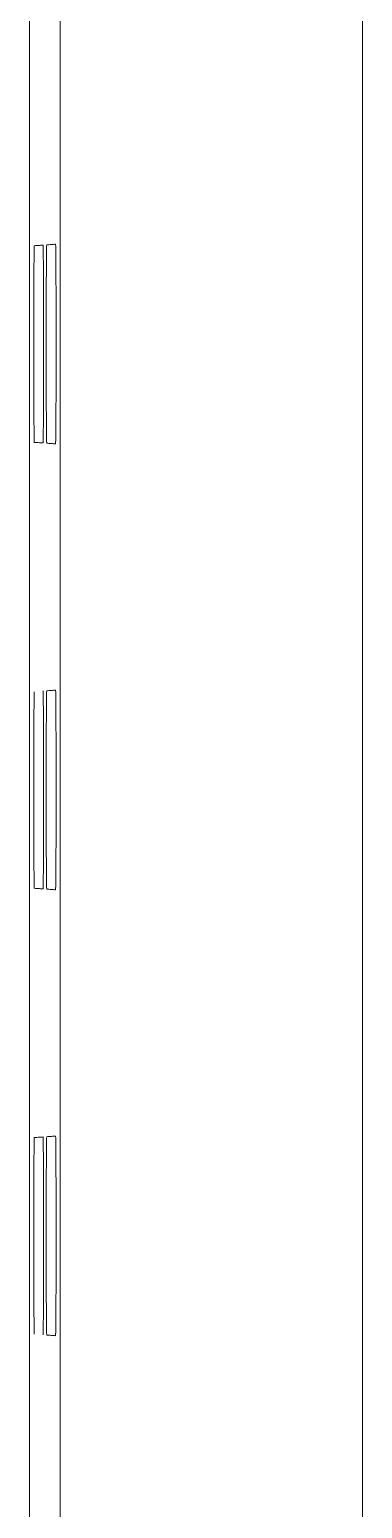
# Model space of a CAD drawing. Header units: millimetres. Extents: x -195 to 1349, y 148 to 750.
# Drawn here: x 869.84 to 873.2, y 384.49 to 399.41 of the extents above; entities that cross this region are included whole.
import ezdxf

# ---------------------------------------------------------------- set-up
doc = ezdxf.new("R2010")
doc.units = ezdxf.units.MM
doc.layers.add('4', color=7, linetype='CONTINUOUS', true_color=0xffffff)

msp = doc.modelspace()

# ---------------------------------------------------------------- linework, layer by layer
at = {"layer": '4', "color": 7, "linetype": 'Continuous', "lineweight": 18}
for p, q in [((873.2, 317.039), (873.2, 493.431)), ((870.15, 317.689), (870.15, 492.781))]:
    msp.add_line(p, q, dxfattribs=at)
for points, knots in [([(869.842, 354.485), (869.842, 354.591), (869.842, 354.698), (869.842, 371.614), (869.842, 388.425), (869.842, 422.046), (869.842, 438.856), (869.842, 455.773), (869.842, 455.879), (869.842, 455.985)], [0, 0, 0, 0, 0.003136, 0.003136, 0.5, 0.5, 0.996864, 0.996864, 1, 1, 1, 1]), ([(869.89, 395.243), (869.889, 395.243), (869.889, 395.25), (869.888, 395.269), (869.888, 395.276), (869.888, 395.295), (869.888, 395.306), (869.887, 395.331), (869.887, 395.359), (869.887, 395.392), (869.887, 395.419), (869.887, 395.429), (869.886, 395.448), (869.886, 395.458), (869.886, 395.489), (869.886, 395.511), (869.886, 395.58), (869.885, 395.63), (869.885, 395.697), (869.885, 395.711), (869.885, 395.739), (869.885, 395.753), (869.885, 395.796), (869.885, 395.825), (869.885, 395.885), (869.885, 395.916), (869.885, 395.962), (869.885, 395.978), (869.885, 396.009), (869.884, 396.025), (869.884, 396.073), (869.884, 396.138), (869.884, 396.202), (869.884, 396.267), (869.884, 396.299), (869.884, 396.348), (869.884, 396.364), (869.884, 396.397), (869.885, 396.477), (869.885, 396.554), (869.885, 396.629), (869.885, 396.644), (869.885, 396.673), (869.885, 396.688), (869.885, 396.731), (869.885, 396.759), (869.885, 396.84), (869.886, 396.89), (869.886, 396.948), (869.886, 396.959), (869.886, 396.981), (869.886, 396.991), (869.886, 397.022), (869.887, 397.042), (869.887, 397.078), (869.887, 397.094), (869.887, 397.125), (869.887, 397.139), (869.888, 397.164), (869.888, 397.186), (869.888, 397.202), (869.889, 397.214), (869.889, 397.219), (869.889, 397.226), (869.889, 397.227), (869.89, 397.227)], [0, 0, 0, 0, 0.0625, 0.0625, 0.09375, 0.09375, 0.125, 0.125, 0.15625, 0.1875, 0.1875, 0.203125, 0.203125, 0.21875, 0.21875, 0.25, 0.25, 0.3125, 0.3125, 0.328125, 0.328125, 0.34375, 0.34375, 0.375, 0.375, 0.40625, 0.40625, 0.421875, 0.421875, 0.4375, 0.4375, 0.46875, 0.5, 0.5, 0.53125, 0.53125, 0.546875, 0.546875, 0.5625, 0.625, 0.625, 0.640625, 0.640625, 0.65625, 0.65625, 0.6875, 0.6875, 0.75, 0.75, 0.765625, 0.765625, 0.78125, 0.78125, 0.8125, 0.8125, 0.84375, 0.84375, 0.875, 0.875, 0.90625, 0.9375, 0.9375, 0.96875, 0.96875, 1, 1, 1, 1]), ([(869.979, 397.234), (869.967, 397.233), (869.955, 397.232), (869.934, 397.23), (869.925, 397.23), (869.907, 397.229), (869.898, 397.228), (869.89, 397.227)], [0, 0, 0, 0, 0.406541, 0.406541, 0.703271, 0.703271, 1, 1, 1, 1]), ([(869.979, 397.234), (869.979, 397.234), (869.979, 397.227), (869.98, 397.208), (869.98, 397.2), (869.98, 397.186), (869.98, 397.181), (869.981, 397.17), (869.981, 397.164), (869.981, 397.145), (869.981, 397.117), (869.981, 397.084), (869.982, 397.057), (869.982, 397.047), (869.982, 397.028), (869.982, 397.018), (869.982, 396.986), (869.982, 396.964), (869.983, 396.895), (869.983, 396.845), (869.983, 396.777), (869.983, 396.763), (869.983, 396.735), (869.983, 396.721), (869.983, 396.677), (869.983, 396.648), (869.984, 396.588), (869.984, 396.557), (869.984, 396.51), (869.984, 396.495), (869.984, 396.463), (869.984, 396.447), (869.984, 396.398), (869.984, 396.334), (869.984, 396.269), (869.984, 396.204), (869.984, 396.171), (869.984, 396.122), (869.984, 396.106), (869.984, 396.073), (869.984, 395.992), (869.984, 395.915), (869.984, 395.839), (869.983, 395.824), (869.983, 395.794), (869.983, 395.78), (869.983, 395.736), (869.983, 395.708), (869.983, 395.627), (869.983, 395.577), (869.982, 395.518), (869.982, 395.507), (869.982, 395.485), (869.982, 395.474), (869.982, 395.443), (869.982, 395.424), (869.981, 395.388), (869.981, 395.371), (869.981, 395.34), (869.981, 395.326), (869.981, 395.301), (869.98, 395.279), (869.98, 395.263), (869.98, 395.25), (869.979, 395.245), (869.979, 395.239), (869.979, 395.237), (869.979, 395.237)], [0, 0, 0, 0, 0.0625, 0.0625, 0.09375, 0.09375, 0.109375, 0.109375, 0.125, 0.125, 0.15625, 0.1875, 0.1875, 0.203125, 0.203125, 0.21875, 0.21875, 0.25, 0.25, 0.3125, 0.3125, 0.328125, 0.328125, 0.34375, 0.34375, 0.375, 0.375, 0.40625, 0.40625, 0.421875, 0.421875, 0.4375, 0.4375, 0.46875, 0.5, 0.5, 0.53125, 0.53125, 0.546875, 0.546875, 0.5625, 0.625, 0.625, 0.640625, 0.640625, 0.65625, 0.65625, 0.6875, 0.6875, 0.75, 0.75, 0.765625, 0.765625, 0.78125, 0.78125, 0.8125, 0.8125, 0.84375, 0.84375, 0.875, 0.875, 0.90625, 0.9375, 0.9375, 0.96875, 0.96875, 1, 1, 1, 1]), ([(870.015, 395.234), (870.015, 395.235), (870.015, 395.241), (870.014, 395.26), (870.014, 395.268), (870.014, 395.287), (870.013, 395.298), (870.013, 395.323), (870.013, 395.351), (870.013, 395.385), (870.012, 395.412), (870.012, 395.421), (870.012, 395.441), (870.012, 395.451), (870.012, 395.483), (870.012, 395.505), (870.011, 395.574), (870.011, 395.624), (870.011, 395.692), (870.011, 395.706), (870.011, 395.735), (870.011, 395.749), (870.011, 395.792), (870.011, 395.822), (870.01, 395.882), (870.01, 395.913), (870.01, 395.96), (870.01, 395.975), (870.01, 396.007), (870.01, 396.024), (870.01, 396.072), (870.01, 396.137), (870.01, 396.202), (870.01, 396.267), (870.01, 396.3), (870.01, 396.349), (870.01, 396.365), (870.01, 396.398), (870.01, 396.479), (870.01, 396.557), (870.01, 396.632), (870.011, 396.647), (870.011, 396.677), (870.011, 396.692), (870.011, 396.736), (870.011, 396.764), (870.011, 396.845), (870.011, 396.896), (870.012, 396.954), (870.012, 396.965), (870.012, 396.987), (870.012, 396.998), (870.012, 397.029), (870.012, 397.049), (870.013, 397.085), (870.013, 397.102), (870.013, 397.133), (870.013, 397.147), (870.013, 397.172), (870.014, 397.194), (870.014, 397.21), (870.014, 397.223), (870.015, 397.228), (870.015, 397.235), (870.015, 397.236), (870.015, 397.236)], [0, 0, 0, 0, 0.0625, 0.0625, 0.09375, 0.09375, 0.125, 0.125, 0.15625, 0.1875, 0.1875, 0.203125, 0.203125, 0.21875, 0.21875, 0.25, 0.25, 0.3125, 0.3125, 0.328125, 0.328125, 0.34375, 0.34375, 0.375, 0.375, 0.40625, 0.40625, 0.421875, 0.421875, 0.4375, 0.4375, 0.46875, 0.5, 0.5, 0.53125, 0.53125, 0.546875, 0.546875, 0.5625, 0.625, 0.625, 0.640625, 0.640625, 0.65625, 0.65625, 0.6875, 0.6875, 0.75, 0.75, 0.765625, 0.765625, 0.78125, 0.78125, 0.8125, 0.8125, 0.84375, 0.84375, 0.875, 0.875, 0.90625, 0.9375, 0.9375, 0.96875, 0.96875, 1, 1, 1, 1]), ([(870.104, 397.242), (870.091, 397.241), (870.078, 397.241), (870.055, 397.239), (870.046, 397.238), (870.03, 397.237), (870.023, 397.237), (870.015, 397.236)], [0, 0, 0, 0, 0.448296, 0.448296, 0.75351, 0.75351, 1, 1, 1, 1]), ([(870.104, 397.242), (870.105, 397.242), (870.105, 397.236), (870.106, 397.217), (870.106, 397.209), (870.106, 397.195), (870.106, 397.189), (870.106, 397.178), (870.106, 397.172), (870.107, 397.153), (870.107, 397.125), (870.107, 397.091), (870.107, 397.064), (870.108, 397.055), (870.108, 397.035), (870.108, 397.025), (870.108, 396.993), (870.108, 396.971), (870.108, 396.901), (870.109, 396.851), (870.109, 396.782), (870.109, 396.768), (870.109, 396.739), (870.109, 396.725), (870.109, 396.681), (870.109, 396.652), (870.109, 396.591), (870.109, 396.56), (870.11, 396.513), (870.11, 396.497), (870.11, 396.465), (870.11, 396.449), (870.11, 396.4), (870.11, 396.335), (870.11, 396.269), (870.11, 396.203), (870.11, 396.17), (870.11, 396.121), (870.11, 396.104), (870.11, 396.072), (870.11, 395.99), (870.109, 395.912), (870.109, 395.836), (870.109, 395.82), (870.109, 395.79), (870.109, 395.776), (870.109, 395.732), (870.109, 395.704), (870.109, 395.622), (870.108, 395.571), (870.108, 395.512), (870.108, 395.5), (870.108, 395.478), (870.108, 395.468), (870.108, 395.436), (870.108, 395.417), (870.107, 395.38), (870.107, 395.363), (870.107, 395.332), (870.107, 395.318), (870.106, 395.292), (870.106, 395.27), (870.106, 395.254), (870.105, 395.241), (870.105, 395.236), (870.105, 395.23), (870.105, 395.228), (870.104, 395.228)], [0, 0, 0, 0, 0.0625, 0.0625, 0.09375, 0.09375, 0.109375, 0.109375, 0.125, 0.125, 0.15625, 0.1875, 0.1875, 0.203125, 0.203125, 0.21875, 0.21875, 0.25, 0.25, 0.3125, 0.3125, 0.328125, 0.328125, 0.34375, 0.34375, 0.375, 0.375, 0.40625, 0.40625, 0.421875, 0.421875, 0.4375, 0.4375, 0.46875, 0.5, 0.5, 0.53125, 0.53125, 0.546875, 0.546875, 0.5625, 0.625, 0.625, 0.640625, 0.640625, 0.65625, 0.65625, 0.6875, 0.6875, 0.75, 0.75, 0.765625, 0.765625, 0.78125, 0.78125, 0.8125, 0.8125, 0.84375, 0.84375, 0.875, 0.875, 0.90625, 0.9375, 0.9375, 0.96875, 0.96875, 1, 1, 1, 1]), ([(869.979, 395.237), (869.967, 395.238), (869.955, 395.239), (869.934, 395.24), (869.925, 395.241), (869.907, 395.242), (869.898, 395.243), (869.89, 395.243)], [0, 0, 0, 0, 0.406541, 0.406541, 0.703271, 0.703271, 1, 1, 1, 1]), ([(870.104, 395.228), (870.091, 395.229), (870.078, 395.23), (870.055, 395.232), (870.046, 395.232), (870.03, 395.233), (870.023, 395.234), (870.015, 395.234)], [0, 0, 0, 0, 0.448295, 0.448295, 0.75351, 0.75351, 1, 1, 1, 1]), ([(869.89, 390.743), (869.889, 390.743), (869.889, 390.75), (869.888, 390.769), (869.888, 390.776), (869.888, 390.795), (869.888, 390.806), (869.887, 390.831), (869.887, 390.859), (869.887, 390.892), (869.887, 390.919), (869.887, 390.929), (869.886, 390.948), (869.886, 390.958), (869.886, 390.989), (869.886, 391.011), (869.886, 391.08), (869.885, 391.13), (869.885, 391.197), (869.885, 391.211), (869.885, 391.239), (869.885, 391.253), (869.885, 391.296), (869.885, 391.325), (869.885, 391.385), (869.885, 391.416), (869.885, 391.462), (869.885, 391.478), (869.885, 391.509), (869.884, 391.525), (869.884, 391.573), (869.884, 391.638), (869.884, 391.702), (869.884, 391.767), (869.884, 391.799), (869.884, 391.848), (869.884, 391.864), (869.884, 391.897), (869.885, 391.977), (869.885, 392.054), (869.885, 392.129), (869.885, 392.144), (869.885, 392.173), (869.885, 392.188), (869.885, 392.231), (869.885, 392.259), (869.885, 392.34), (869.886, 392.39), (869.886, 392.448), (869.886, 392.459), (869.886, 392.481), (869.886, 392.491), (869.886, 392.522), (869.887, 392.542), (869.887, 392.578), (869.887, 392.594), (869.887, 392.625), (869.887, 392.639), (869.888, 392.664), (869.888, 392.686), (869.888, 392.702), (869.889, 392.714), (869.889, 392.719), (869.889, 392.726), (869.889, 392.727), (869.89, 392.727)], [0, 0, 0, 0, 0.0625, 0.0625, 0.09375, 0.09375, 0.125, 0.125, 0.15625, 0.1875, 0.1875, 0.203125, 0.203125, 0.21875, 0.21875, 0.25, 0.25, 0.3125, 0.3125, 0.328125, 0.328125, 0.34375, 0.34375, 0.375, 0.375, 0.40625, 0.40625, 0.421875, 0.421875, 0.4375, 0.4375, 0.46875, 0.5, 0.5, 0.53125, 0.53125, 0.546875, 0.546875, 0.5625, 0.625, 0.625, 0.640625, 0.640625, 0.65625, 0.65625, 0.6875, 0.6875, 0.75, 0.75, 0.765625, 0.765625, 0.78125, 0.78125, 0.8125, 0.8125, 0.84375, 0.84375, 0.875, 0.875, 0.90625, 0.9375, 0.9375, 0.96875, 0.96875, 1, 1, 1, 1]), ([(869.979, 392.734), (869.979, 392.734), (869.979, 392.727), (869.98, 392.708), (869.98, 392.7), (869.98, 392.686), (869.98, 392.681), (869.981, 392.67), (869.981, 392.664), (869.981, 392.645), (869.981, 392.617), (869.981, 392.584), (869.982, 392.557), (869.982, 392.547), (869.982, 392.528), (869.982, 392.518), (869.982, 392.486), (869.982, 392.464), (869.983, 392.395), (869.983, 392.345), (869.983, 392.277), (869.983, 392.263), (869.983, 392.235), (869.983, 392.221), (869.983, 392.177), (869.983, 392.148), (869.984, 392.088), (869.984, 392.057), (869.984, 392.01), (869.984, 391.995), (869.984, 391.963), (869.984, 391.947), (869.984, 391.898), (869.984, 391.834), (869.984, 391.769), (869.984, 391.704), (869.984, 391.671), (869.984, 391.622), (869.984, 391.606), (869.984, 391.573), (869.984, 391.492), (869.984, 391.415), (869.984, 391.339), (869.983, 391.324), (869.983, 391.294), (869.983, 391.28), (869.983, 391.236), (869.983, 391.208), (869.983, 391.127), (869.983, 391.077), (869.982, 391.018), (869.982, 391.007), (869.982, 390.985), (869.982, 390.974), (869.982, 390.943), (869.982, 390.924), (869.981, 390.888), (869.981, 390.871), (869.981, 390.84), (869.981, 390.826), (869.981, 390.801), (869.98, 390.779), (869.98, 390.763), (869.98, 390.75), (869.979, 390.745), (869.979, 390.739), (869.979, 390.737), (869.979, 390.737)], [0, 0, 0, 0, 0.0625, 0.0625, 0.09375, 0.09375, 0.109375, 0.109375, 0.125, 0.125, 0.15625, 0.1875, 0.1875, 0.203125, 0.203125, 0.21875, 0.21875, 0.25, 0.25, 0.3125, 0.3125, 0.328125, 0.328125, 0.34375, 0.34375, 0.375, 0.375, 0.40625, 0.40625, 0.421875, 0.421875, 0.4375, 0.4375, 0.46875, 0.5, 0.5, 0.53125, 0.53125, 0.546875, 0.546875, 0.5625, 0.625, 0.625, 0.640625, 0.640625, 0.65625, 0.65625, 0.6875, 0.6875, 0.75, 0.75, 0.765625, 0.765625, 0.78125, 0.78125, 0.8125, 0.8125, 0.84375, 0.84375, 0.875, 0.875, 0.90625, 0.9375, 0.9375, 0.96875, 0.96875, 1, 1, 1, 1]), ([(870.015, 390.734), (870.015, 390.735), (870.015, 390.741), (870.014, 390.76), (870.014, 390.768), (870.014, 390.787), (870.013, 390.798), (870.013, 390.823), (870.013, 390.851), (870.013, 390.885), (870.012, 390.912), (870.012, 390.921), (870.012, 390.941), (870.012, 390.951), (870.012, 390.983), (870.012, 391.005), (870.011, 391.074), (870.011, 391.124), (870.011, 391.192), (870.011, 391.206), (870.011, 391.235), (870.011, 391.249), (870.011, 391.292), (870.011, 391.322), (870.01, 391.382), (870.01, 391.413), (870.01, 391.46), (870.01, 391.475), (870.01, 391.507), (870.01, 391.524), (870.01, 391.572), (870.01, 391.637), (870.01, 391.702), (870.01, 391.767), (870.01, 391.8), (870.01, 391.849), (870.01, 391.865), (870.01, 391.898), (870.01, 391.979), (870.01, 392.057), (870.01, 392.132), (870.011, 392.147), (870.011, 392.177), (870.011, 392.192), (870.011, 392.236), (870.011, 392.264), (870.011, 392.345), (870.011, 392.396), (870.012, 392.454), (870.012, 392.465), (870.012, 392.487), (870.012, 392.498), (870.012, 392.529), (870.012, 392.549), (870.013, 392.585), (870.013, 392.602), (870.013, 392.633), (870.013, 392.647), (870.013, 392.672), (870.014, 392.694), (870.014, 392.71), (870.014, 392.723), (870.015, 392.728), (870.015, 392.735), (870.015, 392.736), (870.015, 392.736)], [0, 0, 0, 0, 0.0625, 0.0625, 0.09375, 0.09375, 0.125, 0.125, 0.15625, 0.1875, 0.1875, 0.203125, 0.203125, 0.21875, 0.21875, 0.25, 0.25, 0.3125, 0.3125, 0.328125, 0.328125, 0.34375, 0.34375, 0.375, 0.375, 0.40625, 0.40625, 0.421875, 0.421875, 0.4375, 0.4375, 0.46875, 0.5, 0.5, 0.53125, 0.53125, 0.546875, 0.546875, 0.5625, 0.625, 0.625, 0.640625, 0.640625, 0.65625, 0.65625, 0.6875, 0.6875, 0.75, 0.75, 0.765625, 0.765625, 0.78125, 0.78125, 0.8125, 0.8125, 0.84375, 0.84375, 0.875, 0.875, 0.90625, 0.9375, 0.9375, 0.96875, 0.96875, 1, 1, 1, 1]), ([(870.104, 392.742), (870.091, 392.741), (870.078, 392.741), (870.055, 392.739), (870.046, 392.738), (870.03, 392.737), (870.023, 392.737), (870.015, 392.736)], [0, 0, 0, 0, 0.448296, 0.448296, 0.75351, 0.75351, 1, 1, 1, 1]), ([(870.104, 392.742), (870.105, 392.742), (870.105, 392.736), (870.106, 392.717), (870.106, 392.709), (870.106, 392.695), (870.106, 392.689), (870.106, 392.678), (870.106, 392.672), (870.107, 392.653), (870.107, 392.625), (870.107, 392.591), (870.107, 392.564), (870.108, 392.555), (870.108, 392.535), (870.108, 392.525), (870.108, 392.493), (870.108, 392.471), (870.108, 392.401), (870.109, 392.351), (870.109, 392.282), (870.109, 392.268), (870.109, 392.239), (870.109, 392.225), (870.109, 392.181), (870.109, 392.152), (870.109, 392.091), (870.109, 392.06), (870.11, 392.013), (870.11, 391.997), (870.11, 391.965), (870.11, 391.949), (870.11, 391.9), (870.11, 391.835), (870.11, 391.769), (870.11, 391.703), (870.11, 391.67), (870.11, 391.621), (870.11, 391.604), (870.11, 391.572), (870.11, 391.49), (870.109, 391.412), (870.109, 391.336), (870.109, 391.32), (870.109, 391.29), (870.109, 391.276), (870.109, 391.232), (870.109, 391.204), (870.109, 391.122), (870.108, 391.071), (870.108, 391.012), (870.108, 391), (870.108, 390.978), (870.108, 390.968), (870.108, 390.936), (870.108, 390.917), (870.107, 390.88), (870.107, 390.863), (870.107, 390.832), (870.107, 390.818), (870.106, 390.792), (870.106, 390.77), (870.106, 390.754), (870.105, 390.741), (870.105, 390.736), (870.105, 390.73), (870.105, 390.728), (870.104, 390.728)], [0, 0, 0, 0, 0.0625, 0.0625, 0.09375, 0.09375, 0.109375, 0.109375, 0.125, 0.125, 0.15625, 0.1875, 0.1875, 0.203125, 0.203125, 0.21875, 0.21875, 0.25, 0.25, 0.3125, 0.3125, 0.328125, 0.328125, 0.34375, 0.34375, 0.375, 0.375, 0.40625, 0.40625, 0.421875, 0.421875, 0.4375, 0.4375, 0.46875, 0.5, 0.5, 0.53125, 0.53125, 0.546875, 0.546875, 0.5625, 0.625, 0.625, 0.640625, 0.640625, 0.65625, 0.65625, 0.6875, 0.6875, 0.75, 0.75, 0.765625, 0.765625, 0.78125, 0.78125, 0.8125, 0.8125, 0.84375, 0.84375, 0.875, 0.875, 0.90625, 0.9375, 0.9375, 0.96875, 0.96875, 1, 1, 1, 1]), ([(869.979, 390.737), (869.967, 390.738), (869.955, 390.739), (869.934, 390.74), (869.925, 390.741), (869.907, 390.742), (869.898, 390.743), (869.89, 390.743)], [0, 0, 0, 0, 0.406541, 0.406541, 0.703271, 0.703271, 1, 1, 1, 1]), ([(870.104, 390.728), (870.091, 390.729), (870.078, 390.73), (870.055, 390.732), (870.046, 390.732), (870.03, 390.733), (870.023, 390.734), (870.015, 390.734)], [0, 0, 0, 0, 0.448295, 0.448295, 0.75351, 0.75351, 1, 1, 1, 1]), ([(869.89, 386.243), (869.889, 386.243), (869.889, 386.25), (869.888, 386.269), (869.888, 386.276), (869.888, 386.295), (869.888, 386.306), (869.887, 386.331), (869.887, 386.359), (869.887, 386.392), (869.887, 386.419), (869.887, 386.429), (869.886, 386.448), (869.886, 386.458), (869.886, 386.489), (869.886, 386.511), (869.886, 386.58), (869.885, 386.63), (869.885, 386.697), (869.885, 386.711), (869.885, 386.739), (869.885, 386.753), (869.885, 386.796), (869.885, 386.825), (869.885, 386.885), (869.885, 386.916), (869.885, 386.962), (869.885, 386.978), (869.885, 387.009), (869.884, 387.025), (869.884, 387.073), (869.884, 387.138), (869.884, 387.202), (869.884, 387.267), (869.884, 387.299), (869.884, 387.348), (869.884, 387.364), (869.884, 387.397), (869.885, 387.477), (869.885, 387.554), (869.885, 387.629), (869.885, 387.644), (869.885, 387.673), (869.885, 387.688), (869.885, 387.731), (869.885, 387.759), (869.885, 387.84), (869.886, 387.89), (869.886, 387.948), (869.886, 387.959), (869.886, 387.981), (869.886, 387.991), (869.886, 388.022), (869.887, 388.042), (869.887, 388.078), (869.887, 388.094), (869.887, 388.125), (869.887, 388.139), (869.888, 388.164), (869.888, 388.186), (869.888, 388.202), (869.889, 388.214), (869.889, 388.219), (869.889, 388.226), (869.889, 388.227), (869.89, 388.227)], [0, 0, 0, 0, 0.0625, 0.0625, 0.09375, 0.09375, 0.125, 0.125, 0.15625, 0.1875, 0.1875, 0.203125, 0.203125, 0.21875, 0.21875, 0.25, 0.25, 0.3125, 0.3125, 0.328125, 0.328125, 0.34375, 0.34375, 0.375, 0.375, 0.40625, 0.40625, 0.421875, 0.421875, 0.4375, 0.4375, 0.46875, 0.5, 0.5, 0.53125, 0.53125, 0.546875, 0.546875, 0.5625, 0.625, 0.625, 0.640625, 0.640625, 0.65625, 0.65625, 0.6875, 0.6875, 0.75, 0.75, 0.765625, 0.765625, 0.78125, 0.78125, 0.8125, 0.8125, 0.84375, 0.84375, 0.875, 0.875, 0.90625, 0.9375, 0.9375, 0.96875, 0.96875, 1, 1, 1, 1]), ([(869.979, 388.234), (869.967, 388.233), (869.955, 388.232), (869.934, 388.23), (869.925, 388.23), (869.907, 388.229), (869.898, 388.228), (869.89, 388.227)], [0, 0, 0, 0, 0.406541, 0.406541, 0.703271, 0.703271, 1, 1, 1, 1]), ([(869.979, 388.234), (869.979, 388.234), (869.979, 388.227), (869.98, 388.208), (869.98, 388.2), (869.98, 388.186), (869.98, 388.181), (869.981, 388.17), (869.981, 388.164), (869.981, 388.145), (869.981, 388.117), (869.981, 388.084), (869.982, 388.057), (869.982, 388.047), (869.982, 388.028), (869.982, 388.018), (869.982, 387.986), (869.982, 387.964), (869.983, 387.895), (869.983, 387.845), (869.983, 387.777), (869.983, 387.763), (869.983, 387.735), (869.983, 387.721), (869.983, 387.677), (869.983, 387.648), (869.984, 387.588), (869.984, 387.557), (869.984, 387.51), (869.984, 387.495), (869.984, 387.463), (869.984, 387.447), (869.984, 387.398), (869.984, 387.334), (869.984, 387.269), (869.984, 387.204), (869.984, 387.171), (869.984, 387.122), (869.984, 387.106), (869.984, 387.073), (869.984, 386.992), (869.984, 386.915), (869.984, 386.839), (869.983, 386.824), (869.983, 386.794), (869.983, 386.78), (869.983, 386.736), (869.983, 386.708), (869.983, 386.627), (869.983, 386.577), (869.982, 386.518), (869.982, 386.507), (869.982, 386.485), (869.982, 386.474), (869.982, 386.443), (869.982, 386.424), (869.981, 386.388), (869.981, 386.371), (869.981, 386.34), (869.981, 386.326), (869.981, 386.301), (869.98, 386.279), (869.98, 386.263), (869.98, 386.25), (869.979, 386.245), (869.979, 386.239), (869.979, 386.237), (869.979, 386.237)], [0, 0, 0, 0, 0.0625, 0.0625, 0.09375, 0.09375, 0.109375, 0.109375, 0.125, 0.125, 0.15625, 0.1875, 0.1875, 0.203125, 0.203125, 0.21875, 0.21875, 0.25, 0.25, 0.3125, 0.3125, 0.328125, 0.328125, 0.34375, 0.34375, 0.375, 0.375, 0.40625, 0.40625, 0.421875, 0.421875, 0.4375, 0.4375, 0.46875, 0.5, 0.5, 0.53125, 0.53125, 0.546875, 0.546875, 0.5625, 0.625, 0.625, 0.640625, 0.640625, 0.65625, 0.65625, 0.6875, 0.6875, 0.75, 0.75, 0.765625, 0.765625, 0.78125, 0.78125, 0.8125, 0.8125, 0.84375, 0.84375, 0.875, 0.875, 0.90625, 0.9375, 0.9375, 0.96875, 0.96875, 1, 1, 1, 1]), ([(870.015, 386.234), (870.015, 386.235), (870.015, 386.241), (870.014, 386.26), (870.014, 386.268), (870.014, 386.287), (870.013, 386.298), (870.013, 386.323), (870.013, 386.351), (870.013, 386.385), (870.012, 386.412), (870.012, 386.421), (870.012, 386.441), (870.012, 386.451), (870.012, 386.483), (870.012, 386.505), (870.011, 386.574), (870.011, 386.624), (870.011, 386.692), (870.011, 386.706), (870.011, 386.735), (870.011, 386.749), (870.011, 386.792), (870.011, 386.822), (870.01, 386.882), (870.01, 386.913), (870.01, 386.96), (870.01, 386.975), (870.01, 387.007), (870.01, 387.024), (870.01, 387.072), (870.01, 387.137), (870.01, 387.202), (870.01, 387.267), (870.01, 387.3), (870.01, 387.349), (870.01, 387.365), (870.01, 387.398), (870.01, 387.479), (870.01, 387.557), (870.01, 387.632), (870.011, 387.647), (870.011, 387.677), (870.011, 387.692), (870.011, 387.736), (870.011, 387.764), (870.011, 387.845), (870.011, 387.896), (870.012, 387.954), (870.012, 387.965), (870.012, 387.987), (870.012, 387.998), (870.012, 388.029), (870.012, 388.049), (870.013, 388.085), (870.013, 388.102), (870.013, 388.133), (870.013, 388.147), (870.013, 388.172), (870.014, 388.194), (870.014, 388.21), (870.014, 388.223), (870.015, 388.228), (870.015, 388.235), (870.015, 388.236), (870.015, 388.236)], [0, 0, 0, 0, 0.0625, 0.0625, 0.09375, 0.09375, 0.125, 0.125, 0.15625, 0.1875, 0.1875, 0.203125, 0.203125, 0.21875, 0.21875, 0.25, 0.25, 0.3125, 0.3125, 0.328125, 0.328125, 0.34375, 0.34375, 0.375, 0.375, 0.40625, 0.40625, 0.421875, 0.421875, 0.4375, 0.4375, 0.46875, 0.5, 0.5, 0.53125, 0.53125, 0.546875, 0.546875, 0.5625, 0.625, 0.625, 0.640625, 0.640625, 0.65625, 0.65625, 0.6875, 0.6875, 0.75, 0.75, 0.765625, 0.765625, 0.78125, 0.78125, 0.8125, 0.8125, 0.84375, 0.84375, 0.875, 0.875, 0.90625, 0.9375, 0.9375, 0.96875, 0.96875, 1, 1, 1, 1]), ([(870.104, 388.242), (870.091, 388.241), (870.078, 388.241), (870.055, 388.239), (870.046, 388.238), (870.03, 388.237), (870.023, 388.237), (870.015, 388.236)], [0, 0, 0, 0, 0.448296, 0.448296, 0.75351, 0.75351, 1, 1, 1, 1]), ([(870.104, 388.242), (870.105, 388.242), (870.105, 388.236), (870.106, 388.217), (870.106, 388.209), (870.106, 388.195), (870.106, 388.189), (870.106, 388.178), (870.106, 388.172), (870.107, 388.153), (870.107, 388.125), (870.107, 388.091), (870.107, 388.064), (870.108, 388.055), (870.108, 388.035), (870.108, 388.025), (870.108, 387.993), (870.108, 387.971), (870.108, 387.901), (870.109, 387.851), (870.109, 387.782), (870.109, 387.768), (870.109, 387.739), (870.109, 387.725), (870.109, 387.681), (870.109, 387.652), (870.109, 387.591), (870.109, 387.56), (870.11, 387.513), (870.11, 387.497), (870.11, 387.465), (870.11, 387.449), (870.11, 387.4), (870.11, 387.335), (870.11, 387.269), (870.11, 387.203), (870.11, 387.17), (870.11, 387.121), (870.11, 387.104), (870.11, 387.072), (870.11, 386.99), (870.109, 386.912), (870.109, 386.836), (870.109, 386.82), (870.109, 386.79), (870.109, 386.776), (870.109, 386.732), (870.109, 386.704), (870.109, 386.622), (870.108, 386.571), (870.108, 386.512), (870.108, 386.5), (870.108, 386.478), (870.108, 386.468), (870.108, 386.436), (870.108, 386.417), (870.107, 386.38), (870.107, 386.363), (870.107, 386.332), (870.107, 386.318), (870.106, 386.292), (870.106, 386.27), (870.106, 386.254), (870.105, 386.241), (870.105, 386.236), (870.105, 386.23), (870.105, 386.228), (870.104, 386.228)], [0, 0, 0, 0, 0.0625, 0.0625, 0.09375, 0.09375, 0.109375, 0.109375, 0.125, 0.125, 0.15625, 0.1875, 0.1875, 0.203125, 0.203125, 0.21875, 0.21875, 0.25, 0.25, 0.3125, 0.3125, 0.328125, 0.328125, 0.34375, 0.34375, 0.375, 0.375, 0.40625, 0.40625, 0.421875, 0.421875, 0.4375, 0.4375, 0.46875, 0.5, 0.5, 0.53125, 0.53125, 0.546875, 0.546875, 0.5625, 0.625, 0.625, 0.640625, 0.640625, 0.65625, 0.65625, 0.6875, 0.6875, 0.75, 0.75, 0.765625, 0.765625, 0.78125, 0.78125, 0.8125, 0.8125, 0.84375, 0.84375, 0.875, 0.875, 0.90625, 0.9375, 0.9375, 0.96875, 0.96875, 1, 1, 1, 1]), ([(870.104, 386.228), (870.091, 386.229), (870.078, 386.23), (870.055, 386.232), (870.046, 386.232), (870.03, 386.233), (870.023, 386.234), (870.015, 386.234)], [0, 0, 0, 0, 0.448295, 0.448295, 0.75351, 0.75351, 1, 1, 1, 1])]:
    msp.add_open_spline(points, degree=3, knots=knots, dxfattribs=at)

doc.saveas('drawing.dxf')
